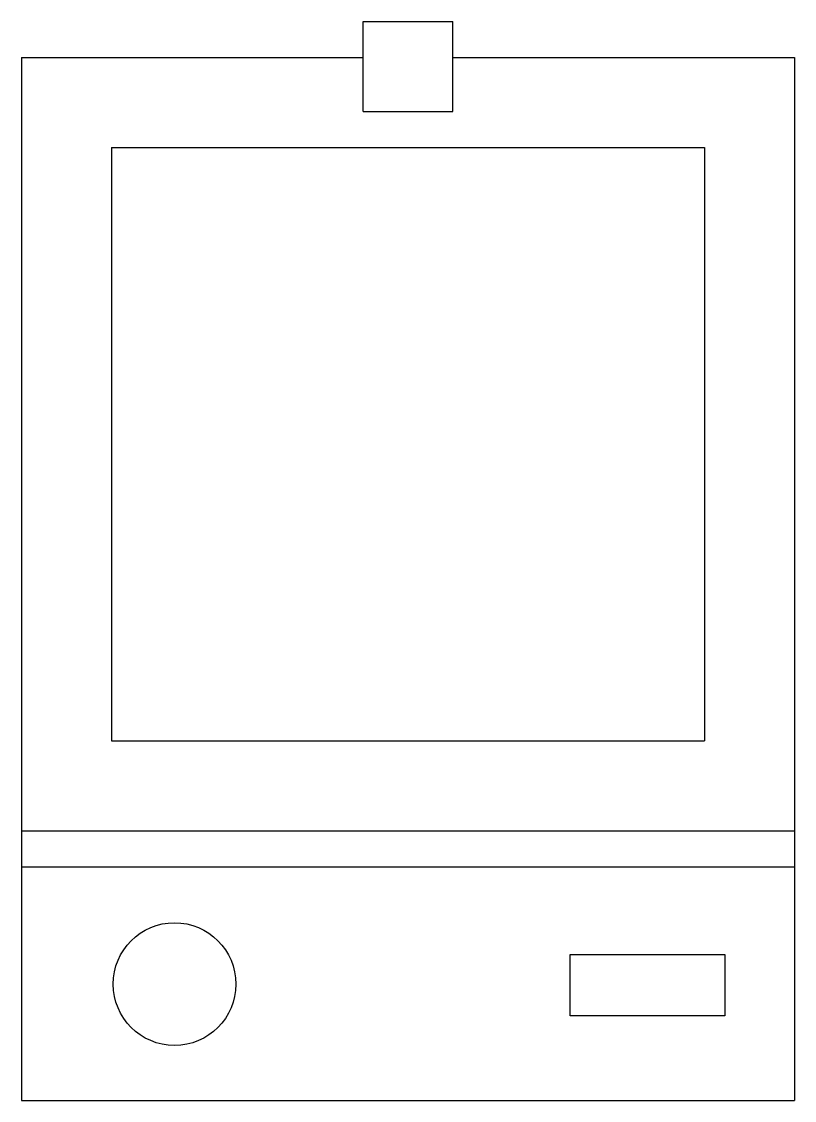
# Model space of a CAD drawing. Extents: x 1.624 to 2.027, y 0.64 to 1.203.
import ezdxf

# ---------------------------------------------------------------- set-up
doc = ezdxf.new("R2010")
doc.units = 0
doc.layers.get('0').update_dxf_attribs({"linetype": 'CONTINUOUS'})

msp = doc.modelspace()

# ---------------------------------------------------------------- linework, layer by layer
at = {"color": 0}
for p, q in [((1.8024, 1.20267), (1.84927, 1.20267)), ((1.8024, 1.15579), (1.8024, 1.20267)), ((1.84927, 1.15579), (1.84927, 1.20267)), ((1.62427, 1.18392), (1.62427, 0.64017)), ((1.62427, 1.18392), (1.8024, 1.18392)), ((1.84927, 1.18392), (2.0274, 1.18392)), ((2.0274, 1.18392), (2.0274, 0.64017)), ((1.8024, 1.15579), (1.84927, 1.15579)), ((1.67115, 1.13704), (1.67115, 0.82767)), ((1.67115, 1.13704), (1.98052, 1.13704)), ((1.98052, 1.13704), (1.98052, 0.82767)), ((1.67115, 0.82767), (1.98052, 0.82767)), ((1.62427, 0.78079), (2.0274, 0.78079)), ((1.62427, 0.76204), (2.0274, 0.76204)), ((1.62427, 0.64017), (2.0274, 0.64017))]:
    msp.add_line(p, q, dxfattribs=at)
msp.add_lwpolyline([(1.9104, 0.68419), (1.9104, 0.71618), (1.99113, 0.71618), (1.99113, 0.68419)], close=True, dxfattribs=at)
msp.add_circle((1.70407, 0.70083), 0.03199, dxfattribs=at)

doc.saveas('drawing.dxf')
